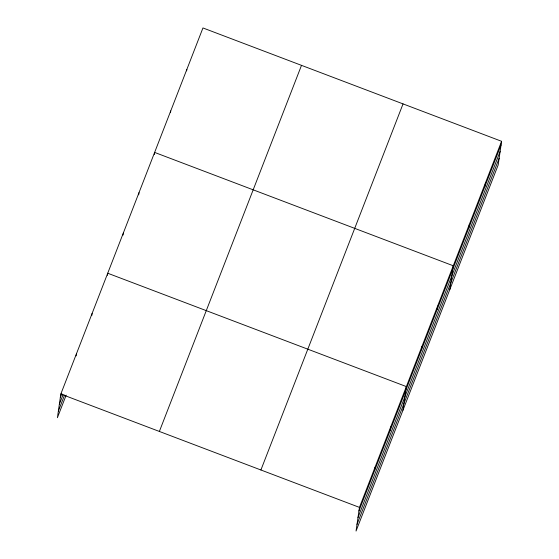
<?xml version="1.0" encoding="UTF-8"?>
<svg xmlns="http://www.w3.org/2000/svg" width="559" height="559" viewBox="0 0 559 559"><rect width="100%" height="100%" fill="white"/><g stroke="black" fill="none" stroke-linecap="round" stroke-linejoin="round"><path stroke-width="0.84" d="M501.591 141.301L359.451 507.39L356.048 531.05L498.181 164.954L501.591 141.301L202.952 27.95L60.819 394.046L57.409 417.699L66.165 395.15M76.143 355.908L76.45 353.77M91.781 315.639L92.088 313.501M107.419 275.363L107.726 273.232L406.358 386.583L402.948 410.236M123.05 235.094L123.357 232.963M138.688 194.825L138.995 192.694M154.319 154.557L154.626 152.418L453.265 265.77L449.855 289.429M170.53 112.352L170.74 110.934M186.643 70.86L186.846 69.442M374.579 470.678L375.089 467.121M390.21 430.409L390.727 426.852M421.479 349.871L421.996 346.314M437.117 309.595L437.627 306.039M468.861 227.834L469.371 224.278M484.967 186.343L485.485 182.793M60.309 397.603L61.867 393.571M59.352 404.234L63.104 394.57M58.367 411.068L64.62 394.961M159.371 431.45L301.504 65.354M260.906 469.986L403.039 103.897M358.941 510.947L501.081 144.858M357.984 517.585L500.123 151.489M356.998 524.419L499.138 158.323M60.819 394.046L359.451 507.39"/></g></svg>
